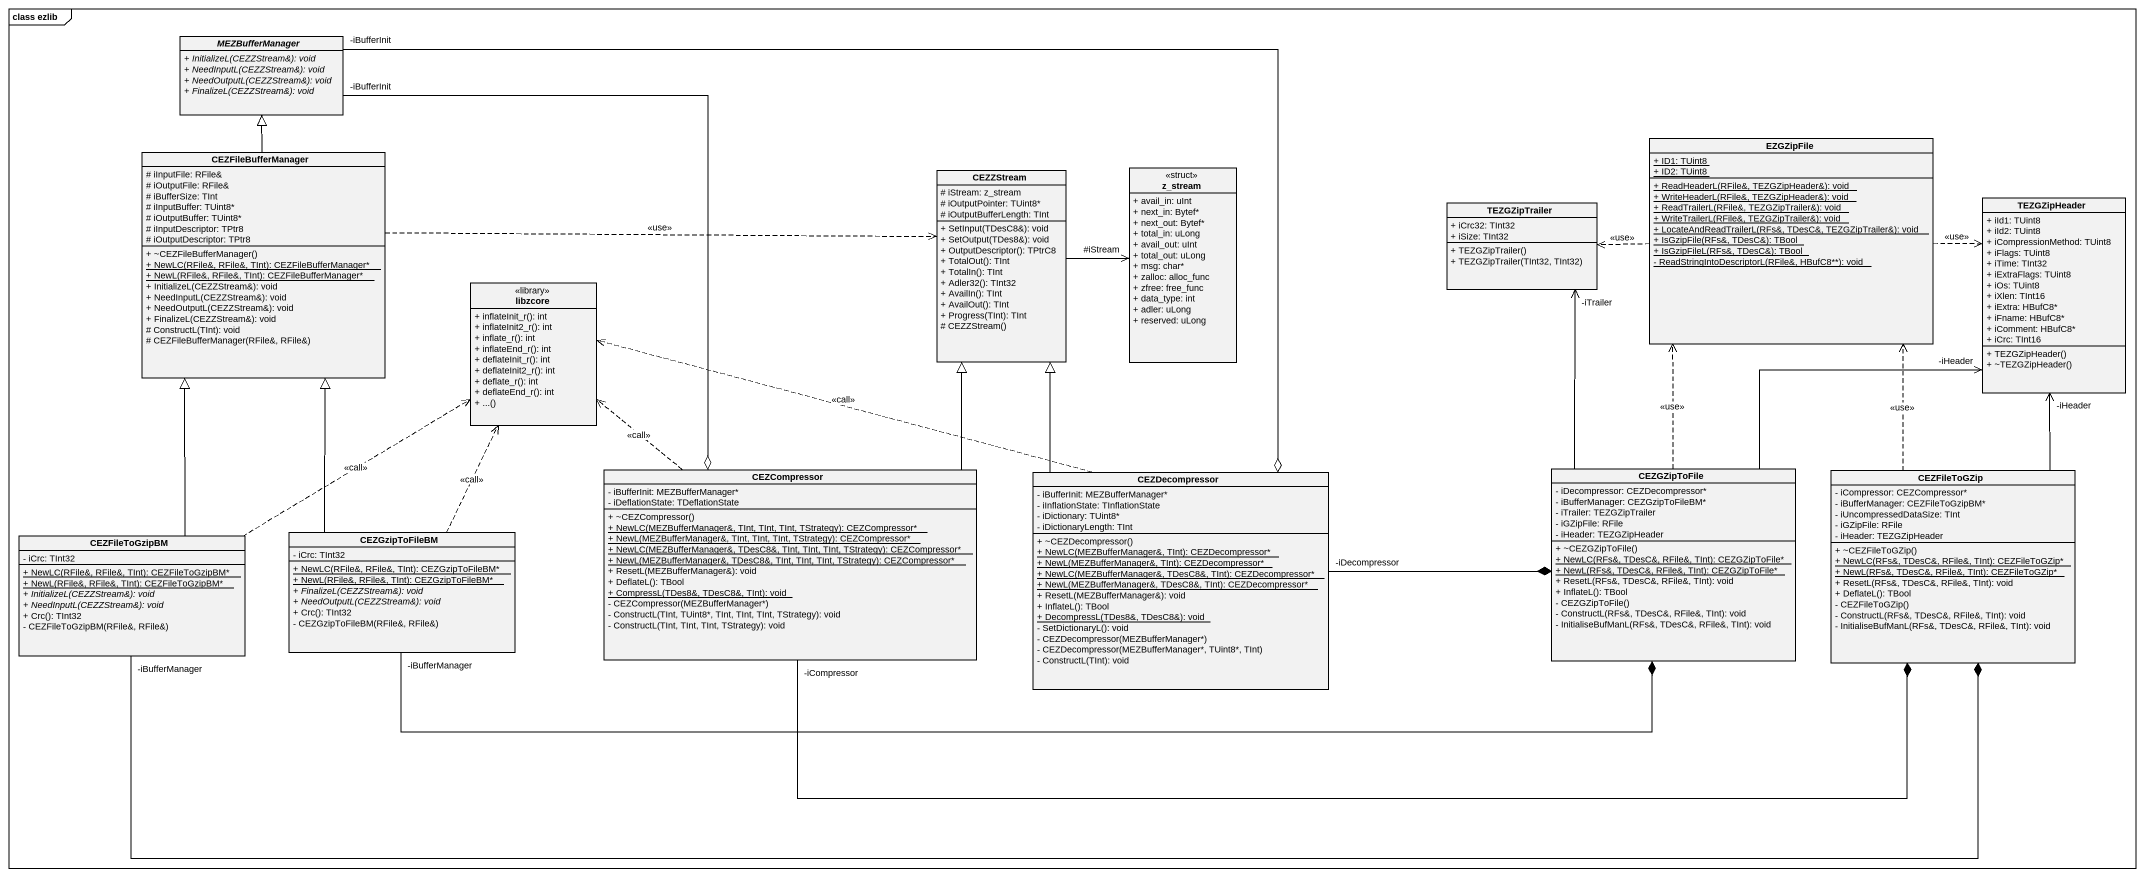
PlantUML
@startuml
mainframe class ezlib
hide circle
hide empty members
skinparam classAttributeIconSize 0
abstract class MEZBufferManager {
  {abstract} + InitializeL(CEZZStream&): void
  {abstract} + NeedInputL(CEZZStream&): void
  {abstract} + NeedOutputL(CEZZStream&): void
  {abstract} + FinalizeL(CEZZStream&): void
}
class CEZFileBufferManager {
  # iInputFile: RFile&
  # iOutputFile: RFile&
  # iBufferSize: TInt
  # iInputBuffer: TUint8*
  # iOutputBuffer: TUint8*
  # iInputDescriptor: TPtr8
  # iOutputDescriptor: TPtr8
  + ~CEZFileBufferManager()
  {static} + NewLC(RFile&, RFile&, TInt): CEZFileBufferManager*
  {static} + NewL(RFile&, RFile&, TInt): CEZFileBufferManager*
  + InitializeL(CEZZStream&): void
  + NeedInputL(CEZZStream&): void
  + NeedOutputL(CEZZStream&): void
  + FinalizeL(CEZZStream&): void
  # ConstructL(TInt): void
  # CEZFileBufferManager(RFile&, RFile&)
}
class EZGZipFile {
  {static} + ID1: TUint8
  {static} + ID2: TUint8
  {static} + ReadHeaderL(RFile&, TEZGZipHeader&): void
  {static} + WriteHeaderL(RFile&, TEZGZipHeader&): void
  {static} + ReadTrailerL(RFile&, TEZGZipTrailer&): void
  {static} + WriteTrailerL(RFile&, TEZGZipTrailer&): void
  {static} + LocateAndReadTrailerL(RFs&, TDesC&, TEZGZipTrailer&): void
  {static} + IsGzipFile(RFs&, TDesC&): TBool
  {static} + IsGzipFileL(RFs&, TDesC&): TBool
  {static} - ReadStringIntoDescriptorL(RFile&, HBufC8**): void
}
class CEZZStream {
  # iStream: z_stream
  # iOutputPointer: TUint8*
  # iOutputBufferLength: TInt
  + SetInput(TDesC8&): void
  + SetOutput(TDes8&): void
  + OutputDescriptor(): TPtrC8
  + TotalOut(): TInt
  + TotalIn(): TInt
  + Adler32(): TInt32
  + AvailIn(): TInt
  + AvailOut(): TInt
  + Progress(TInt): TInt
  # CEZZStream()
}
class z_stream <<struct>> {
  + avail_in: uInt
  + next_in: Bytef*
  + next_out: Bytef*
  + total_in: uLong
  + avail_out: uInt
  + total_out: uLong
  + msg: char*
  + zalloc: alloc_func
  + zfree: free_func
  + data_type: int
  + adler: uLong
  + reserved: uLong
}
class TEZGZipTrailer {
  + iCrc32: TInt32
  + iSize: TInt32
  + TEZGZipTrailer()
  + TEZGZipTrailer(TInt32, TInt32)
}
class TEZGZipHeader {
  + iId1: TUint8
  + iId2: TUint8
  + iCompressionMethod: TUint8
  + iFlags: TUint8
  + iTime: TInt32
  + iExtraFlags: TUint8
  + iOs: TUint8
  + iXlen: TInt16
  + iExtra: HBufC8*
  + iFname: HBufC8*
  + iComment: HBufC8*
  + iCrc: TInt16
  + TEZGZipHeader()
  + ~TEZGZipHeader()
}
class libzcore <<library>> {
  + inflateInit_r(): int
  + inflateInit2_r(): int
  + inflate_r(): int
  + inflateEnd_r(): int
  + deflateInit_r(): int
  + deflateInit2_r(): int
  + deflate_r(): int
  + deflateEnd_r(): int
  + ...()
}
class CEZCompressor {
  - iBufferInit: MEZBufferManager*
  - iDeflationState: TDeflationState
  + ~CEZCompressor()
  {static} + NewLC(MEZBufferManager&, TInt, TInt, TInt, TStrategy): CEZCompressor*
  {static} + NewL(MEZBufferManager&, TInt, TInt, TInt, TStrategy): CEZCompressor*
  {static} + NewLC(MEZBufferManager&, TDesC8&, TInt, TInt, TInt, TStrategy): CEZCompressor*
  {static} + NewL(MEZBufferManager&, TDesC8&, TInt, TInt, TInt, TStrategy): CEZCompressor*
  + ResetL(MEZBufferManager&): void
  + DeflateL(): TBool
  {static} + CompressL(TDes8&, TDesC8&, TInt): void
  - CEZCompressor(MEZBufferManager*)
  - ConstructL(TInt, TUint8*, TInt, TInt, TInt, TStrategy): void
  - ConstructL(TInt, TInt, TInt, TStrategy): void
}
class CEZDecompressor {
  - iBufferInit: MEZBufferManager*
  - iInflationState: TInflationState
  - iDictionary: TUint8*
  - iDictionaryLength: TInt
  + ~CEZDecompressor()
  {static} + NewLC(MEZBufferManager&, TInt): CEZDecompressor*
  {static} + NewL(MEZBufferManager&, TInt): CEZDecompressor*
  {static} + NewLC(MEZBufferManager&, TDesC8&, TInt): CEZDecompressor*
  {static} + NewL(MEZBufferManager&, TDesC8&, TInt): CEZDecompressor*
  + ResetL(MEZBufferManager&): void
  + InflateL(): TBool
  {static} + DecompressL(TDes8&, TDesC8&): void
  - SetDictionaryL(): void
  - CEZDecompressor(MEZBufferManager*)
  - CEZDecompressor(MEZBufferManager*, TUint8*, TInt)
  - ConstructL(TInt): void
}
class CEZGZipToFile {
  - iDecompressor: CEZDecompressor*
  - iBufferManager: CEZGzipToFileBM*
  - iTrailer: TEZGZipTrailer
  - iGZipFile: RFile
  - iHeader: TEZGZipHeader
  + ~CEZGZipToFile()
  {static} + NewLC(RFs&, TDesC&, RFile&, TInt): CEZGZipToFile*
  {static} + NewL(RFs&, TDesC&, RFile&, TInt): CEZGZipToFile*
  + ResetL(RFs&, TDesC&, RFile&, TInt): void
  + InflateL(): TBool
  - CEZGZipToFile()
  - ConstructL(RFs&, TDesC&, RFile&, TInt): void
  - InitialiseBufManL(RFs&, TDesC&, RFile&, TInt): void
}
class CEZFileToGZip {
  - iCompressor: CEZCompressor*
  - iBufferManager: CEZFileToGzipBM*
  - iUncompressedDataSize: TInt
  - iGZipFile: RFile
  - iHeader: TEZGZipHeader
  + ~CEZFileToGZip()
  {static} + NewLC(RFs&, TDesC&, RFile&, TInt): CEZFileToGZip*
  {static} + NewL(RFs&, TDesC&, RFile&, TInt): CEZFileToGZip*
  + ResetL(RFs&, TDesC&, RFile&, TInt): void
  + DeflateL(): TBool
  - CEZFileToGZip()
  - ConstructL(RFs&, TDesC&, RFile&, TInt): void
  - InitialiseBufManL(RFs&, TDesC&, RFile&, TInt): void
}
class CEZFileToGzipBM {
  - iCrc: TInt32
  {static} + NewLC(RFile&, RFile&, TInt): CEZFileToGzipBM*
  {static} + NewL(RFile&, RFile&, TInt): CEZFileToGzipBM*
  {abstract} + InitializeL(CEZZStream&): void
  {abstract} + NeedInputL(CEZZStream&): void
  + Crc(): TInt32
  - CEZFileToGzipBM(RFile&, RFile&)
}
class CEZGzipToFileBM {
  - iCrc: TInt32
  {static} + NewLC(RFile&, RFile&, TInt): CEZGzipToFileBM*
  {static} + NewL(RFile&, RFile&, TInt): CEZGzipToFileBM*
  {abstract} + FinalizeL(CEZZStream&): void
  {abstract} + NeedOutputL(CEZZStream&): void
  + Crc(): TInt32
  - CEZGzipToFileBM(RFile&, RFile&)
}
MEZBufferManager "-iBufferInit" --o CEZCompressor
MEZBufferManager "-iBufferInit" -right-o CEZDecompressor
CEZFileBufferManager -up-|> MEZBufferManager
CEZFileBufferManager .right.> CEZZStream : <<use>>
EZGZipFile .left.> TEZGZipTrailer : <<use>>
EZGZipFile .right.> TEZGZipHeader : <<use>>
CEZZStream -right-> "#iStream" z_stream
CEZCompressor -up-|> CEZZStream
CEZCompressor .up.> libzcore : <<call>>
CEZCompressor "-iCompressor" -right-* CEZFileToGZip
CEZDecompressor -up-|> CEZZStream
CEZDecompressor .left.> libzcore : <<call>>
CEZDecompressor "-iDecompressor" -right-* CEZGZipToFile
CEZGZipToFile .up.> EZGZipFile : <<use>>
CEZGZipToFile -up-> "-iTrailer" TEZGZipTrailer
CEZGZipToFile -up-> "-iHeader" TEZGZipHeader
CEZFileToGZip .up.> EZGZipFile : <<use>>
CEZFileToGZip -up-> "-iHeader" TEZGZipHeader
CEZFileToGzipBM -up-|> CEZFileBufferManager
CEZFileToGzipBM .up.> libzcore : <<call>>
CEZFileToGzipBM "-iBufferManager" -right-* CEZFileToGZip
CEZGzipToFileBM -up-|> CEZFileBufferManager
CEZGzipToFileBM .up.> libzcore : <<call>>
CEZGzipToFileBM "-iBufferManager" -right-* CEZGZipToFile
@enduml
